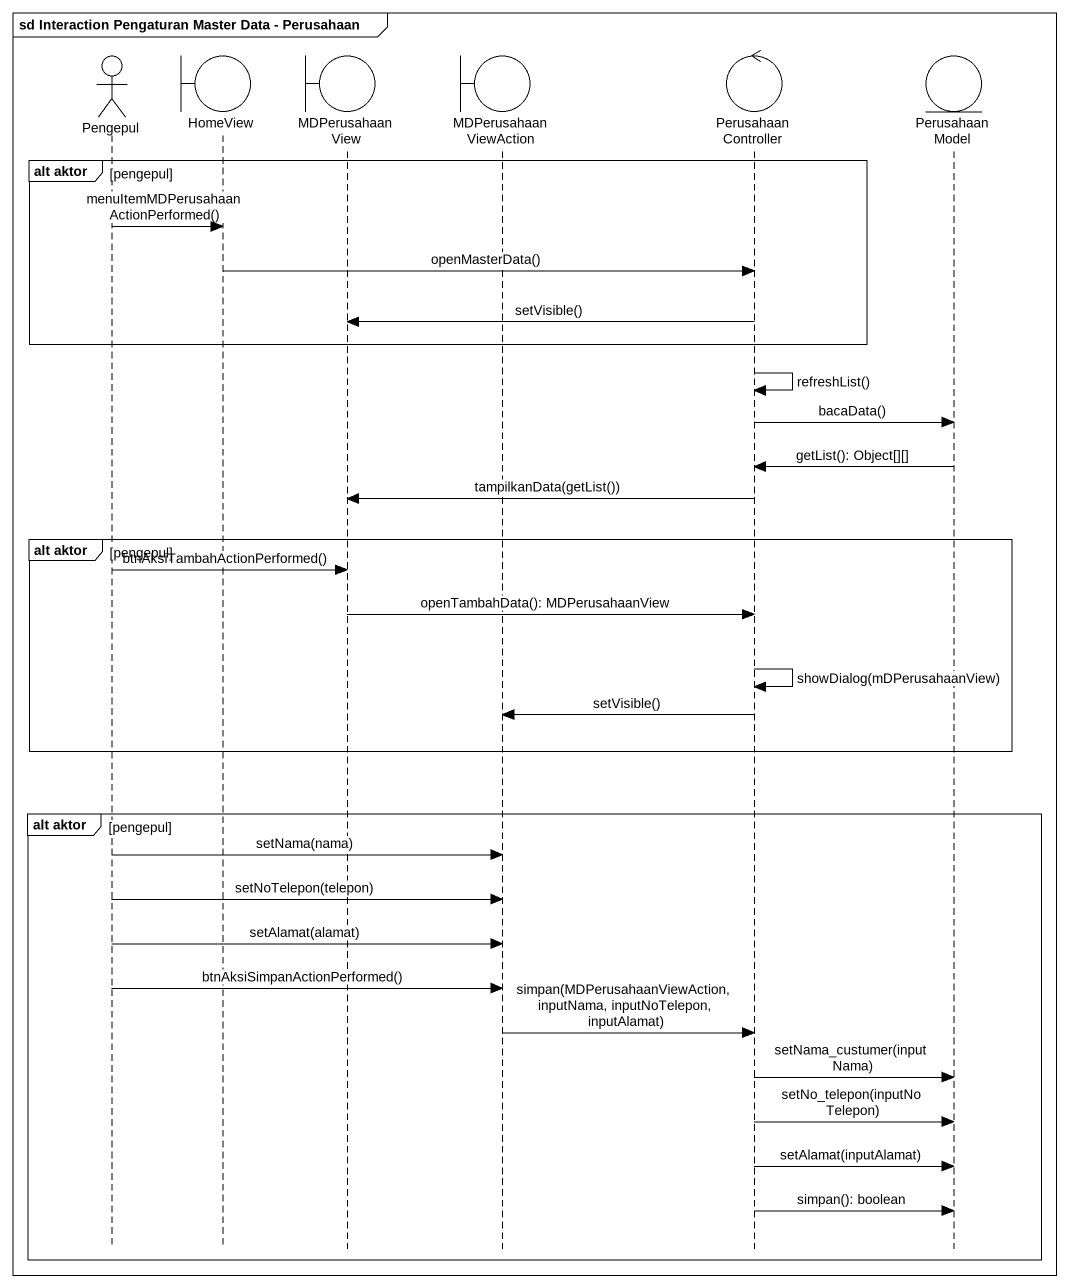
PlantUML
@startuml
mainframe sd Interaction Pengaturan Master Data - Perusahaan
hide footbox
actor Pengepul
boundary HomeView
boundary MDPerusahaanView
boundary MDPerusahaanViewAction
control PerusahaanController
entity PerusahaanModel

group alt aktor [pengepul]
  Pengepul -> HomeView : menuItemMDPerusahaanActionPerformed()
  HomeView -> PerusahaanController : openMasterData()
  PerusahaanController -> MDPerusahaanView : setVisible()
end
PerusahaanController -> PerusahaanController : refreshList()
PerusahaanController -> PerusahaanModel : bacaData()
PerusahaanModel -> PerusahaanController : getList(): Object[][]
PerusahaanController -> MDPerusahaanView : tampilkanData(getList())
group alt aktor [pengepul]
  Pengepul -> MDPerusahaanView : btnAksiTambahActionPerformed()
  MDPerusahaanView -> PerusahaanController : openTambahData(): MDPerusahaanView
  PerusahaanController -> PerusahaanController : showDialog(mDPerusahaanView)
  PerusahaanController -> MDPerusahaanViewAction : setVisible()
end
group alt aktor [pengepul]
  Pengepul -> MDPerusahaanViewAction : setNama(nama)
  Pengepul -> MDPerusahaanViewAction : setNoTelepon(telepon)
  Pengepul -> MDPerusahaanViewAction : setAlamat(alamat)
  Pengepul -> MDPerusahaanViewAction : btnAksiSimpanActionPerformed()
  MDPerusahaanViewAction -> PerusahaanController : simpan(MDPerusahaanViewAction, inputNama, inputNoTelepon, inputAlamat)
  PerusahaanController -> PerusahaanModel : setNama_custumer(inputNama)
  PerusahaanController -> PerusahaanModel : setNo_telepon(inputNoTelepon)
  PerusahaanController -> PerusahaanModel : setAlamat(inputAlamat)
  PerusahaanController -> PerusahaanModel : simpan(): boolean
end
@enduml
